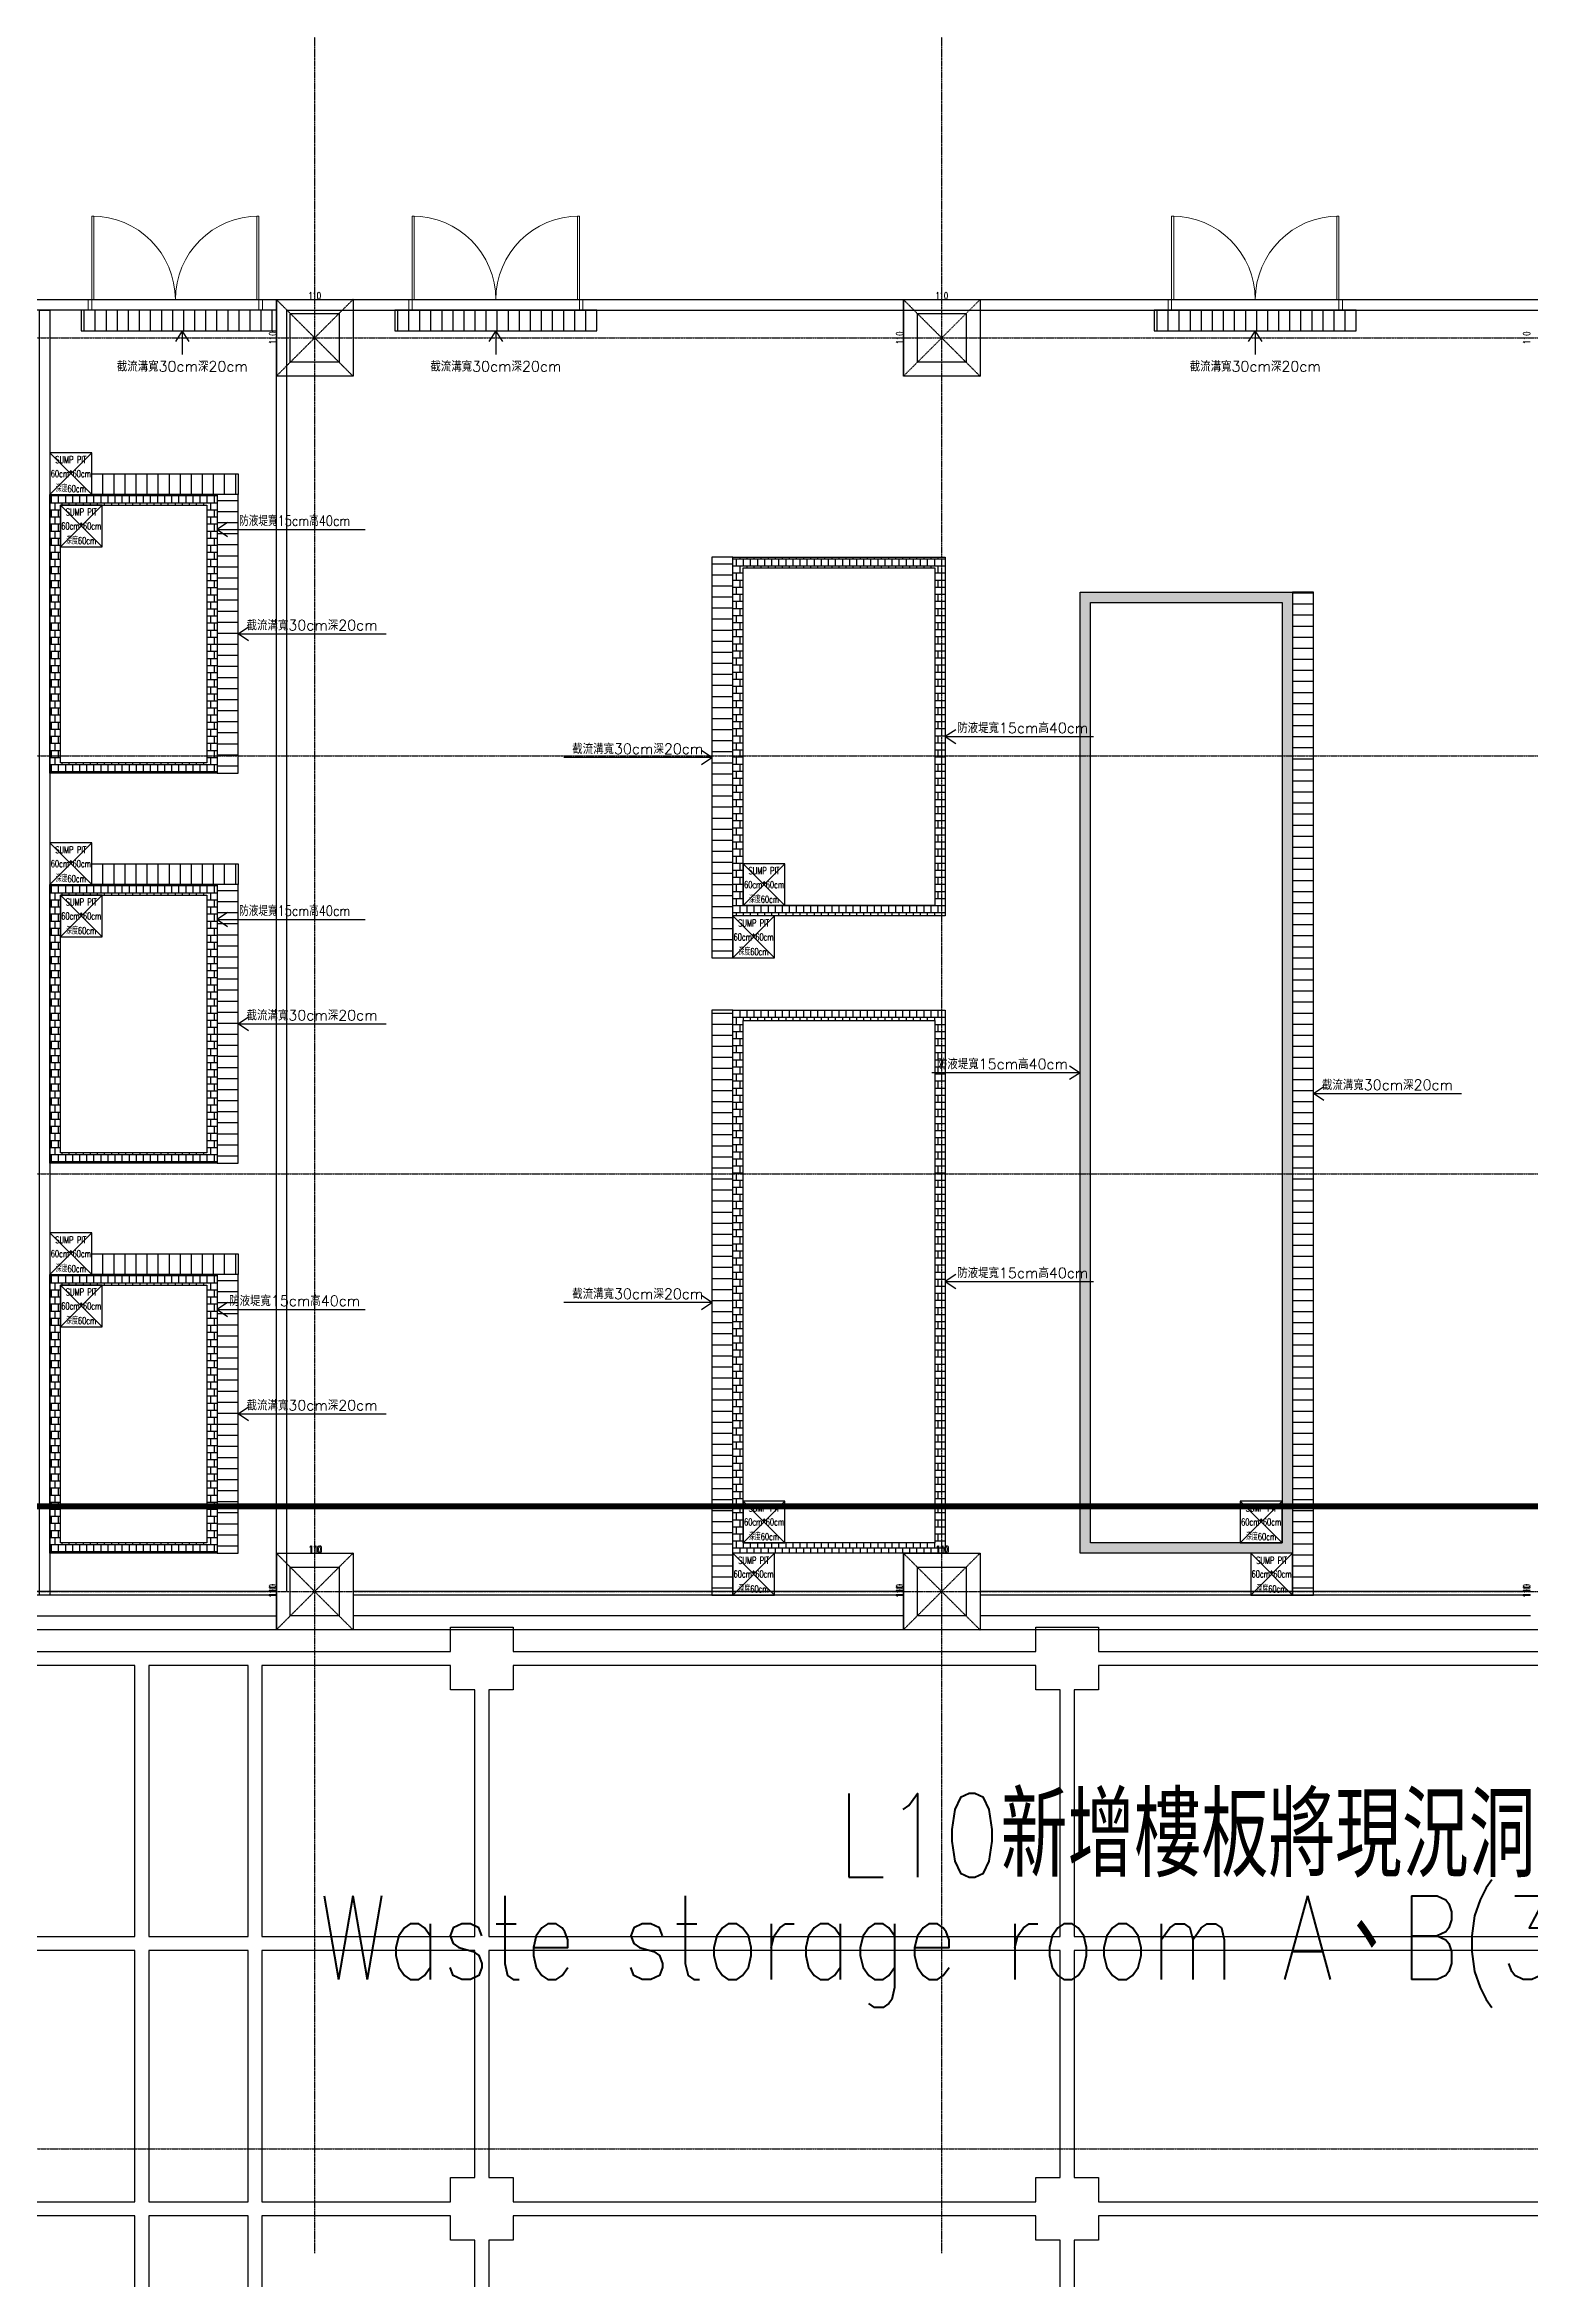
# Model space of a CAD drawing. Header units: millimetres. Extents: x -21841 to 195597, y -1659 to 112111.
# Drawn here: x 9572 to 11705, y 10562 to 13771 of the extents above; entities that cross this region are included whole.
import ezdxf
from ezdxf.enums import TextEntityAlignment as Align

# ---------------------------------------------------------------- set-up
doc = ezdxf.new("R2010")
doc.units = ezdxf.units.MM
doc.linetypes.add('X-N-FAB-L10$0$COL-CEN-LIN', pattern=[3.25, 2.5, -0.25, 0.25, -0.25])
doc.linetypes.add('X-N-FAB-L10$0$HIDDEN', pattern=[0.375, 0.25, -0.125])
for name, color, linetype in [('0-FMCS', 6, 'Continuous'), ('0-XREF', 7, 'Continuous'), ('188K-SM-07-F10-MECH-Nature Gas-Y2257103$0$0-NG', 1, 'Continuous'), ('X-N-FAB-L10$0$0-NC', 8, 'Continuous'), ('X-N-FAB-L10$0$0-ND', 8, 'Continuous'), ('X-N-FAB-L10$0$00-Dike', 5, 'Continuous'), ('X-N-FAB-L10$0$00-SUMP PIT', 3, 'Continuous'), ('X-N-FAB-L10$0$00-截流溝', 8, 'Continuous'), ('X-N-FAB-L10$0$00-門', 4, 'Continuous'), ('X-N-FAB-L10$0$08', 8, 'Continuous'), ('X-N-FAB-L10$0$A-WALL-IN', 8, 'Continuous'), ('X-N-FAB-L10$0$CCL', 8, 'X-N-FAB-L10$0$COL-CEN-LIN'), ('X-N-FAB-L10$0$COL', 8, 'Continuous'), ('X-N-FAB-L10$0$COL-S', 8, 'Continuous'), ('X-N-FAB-L10$0$DOOR', 8, 'Continuous'), ('X-N-FAB-L10$0$DRAIN', 8, 'Continuous'), ('X-N-FAB-L10$0$TXT', 8, 'Continuous'), ('X-N-FAB-L10$0$TXT-C', 8, 'Continuous'), ('X-N-FAB-L10$0$TXT-CODE', 8, 'Continuous'), ('X-N-FAB-L10$0$WALL-P', 8, 'Continuous'), ('X-N-FAB-L10$0$WALL-RC', 8, 'Continuous'), ('X-S-FAB-L10$0$0-DIM-TXT', 8, 'Continuous'), ('X-S-FAB-L10$0$Steel Frame-188K', 8, 'Continuous')]:
    doc.layers.add(name, color=color, linetype=linetype)
doc.styles.add('X-N-FAB-L10$0$CHINA', font='simplex.shx', dxfattribs={"width": 0.75, "bigfont": 'chineset.shx'})
doc.styles.add('X-N-FAB-L10$0$COL-NUM', font='romanc')
doc.styles.add('X-N-FAB-L10$0$DIM', font='simplex.shx', dxfattribs={"width": 0.67, "bigfont": 'chineset.shx'})
doc.styles.add('X-N-FAB-L10$0$STANDARD', font='SIMPLEX', dxfattribs={"bigfont": 'BIGFONT'})
doc.styles.add('X-S-FAB-L10$0$CHINA', font='simplex.shx', dxfattribs={"width": 0.75, "bigfont": 'chineset.shx'})
doc.styles.add('X-S-FAB-L10$0$Standard', font='', dxfattribs={"width": 0.8})
doc.styles.add('X-S-FAB-L10$0$TG_NOTE_TEXT', font='simplex.shx', dxfattribs={"width": 0.75, "bigfont": 'chineset.shx'})
doc.styles.get('X-S-FAB-L10$0$Standard').set_extended_font_data('Microsoft JhengHei')

# ---------------------------------------------------------------- blocks, each defined once
blk = doc.blocks.new('X-N-FAB-L10$0$SUMP PIT')
at = {"layer": 'X-N-FAB-L10$0$08'}
for p, q in [((-30, 30), (30, -30)), ((-30, -30), (30, 30))]:
    blk.add_line(p, q, dxfattribs=at)
blk.add_lwpolyline([(-30, -30), (30, -30), (30, 30), (-30, 30)], close=True, dxfattribs=at)
at = {"layer": 'X-N-FAB-L10$0$TXT-C', "style": 'X-N-FAB-L10$0$STANDARD', "width": 0.6}
for s, p in [('60cm*60cm', (0, 0)), ('SUMP PIT', (0, 20)), ('深度60cm', (0, -20))]:
    blk.add_text(s, height=10, dxfattribs=at).set_placement(p, align=Align.MIDDLE)
blk = doc.blocks.new('X-N-FAB-L10')
at = {"layer": 'X-N-FAB-L10$0$00-Dike'}
h = blk.add_hatch(dxfattribs=at)
h.set_pattern_fill('AR-B88', color=8, scale=0.05)
h.set_pattern_definition([(0, (230, 1073.8), (0, 10.16), []), (90, (230, 1073.8), (-5.08, 10.16), [10.16, -10.16])])
h.paths.add_polyline_path([(9580, 13125), (9820, 13125), (9820, 12725), (9580, 12725)])
h.paths.add_polyline_path([(9595, 13110), (9805, 13110), (9805, 12740), (9595, 12740)], flags=16)
h = blk.add_hatch(dxfattribs=at)
h.set_pattern_fill('AR-B88', color=8, scale=0.05)
h.set_pattern_definition([(0, (380, 312.5), (0, 10.16), []), (90, (380, 312.5), (-5.08, 10.16), [10.16, -10.16])])
h.paths.add_polyline_path([(10560, 13035), (10865, 13035), (10865, 12520), (10560, 12520)])
h.paths.add_polyline_path([(10575, 13020), (10850, 13020), (10850, 12535), (10575, 12535)], flags=16)
h = blk.add_hatch(dxfattribs=at)
h.set_pattern_fill('AR-B88', color=8, scale=0.05)
h.set_pattern_definition([(0, (-1596.534, 20), (0, 10.16), []), (90, (-1596.534, 20), (-5.08, 10.16), [10.16, -10.16])])
h.paths.add_polyline_path([(11058.466, 12985), (11363.466, 12985), (11363.466, 11605), (11058.466, 11605)])
h.paths.add_polyline_path([(11073.466, 12970), (11348.466, 12970), (11348.466, 11620), (11073.466, 11620)], flags=16)
h = blk.add_hatch(dxfattribs=at)
h.set_pattern_fill('AR-B88', color=8, scale=0.05)
h.set_pattern_definition([(0, (230, 513.8), (0, 10.16), []), (90, (230, 513.8), (-5.08, 10.16), [10.16, -10.16])])
h.paths.add_polyline_path([(9580, 12565), (9820, 12565), (9820, 12165), (9580, 12165)])
h.paths.add_polyline_path([(9595, 12550), (9805, 12550), (9805, 12180), (9595, 12180)], flags=16)
h = blk.add_hatch(dxfattribs=at)
h.set_pattern_fill('AR-B88', color=8, scale=0.05)
h.set_pattern_definition([(0, (380, -772.5), (0, 10.16), []), (90, (380, -772.5), (-5.08, 10.16), [10.16, -10.16])])
h.paths.add_polyline_path([(10560, 12385), (10865, 12385), (10865, 11605), (10560, 11605)])
h.paths.add_polyline_path([(10575, 12370), (10850, 12370), (10850, 11620), (10575, 11620)], flags=16)
h = blk.add_hatch(dxfattribs=at)
h.set_pattern_fill('AR-B88', color=8, scale=0.05)
h.set_pattern_definition([(0, (230, -46.2), (0, 10.16), []), (90, (230, -46.2), (-5.08, 10.16), [10.16, -10.16])])
h.paths.add_polyline_path([(9580, 12005), (9820, 12005), (9820, 11605), (9580, 11605)])
h.paths.add_polyline_path([(9595, 11990), (9805, 11990), (9805, 11620), (9595, 11620)], flags=16)
at = {"layer": 'X-N-FAB-L10$0$00-截流溝'}
h = blk.add_hatch(dxfattribs=at)
h.set_pattern_fill('ANSI31', color=8, scale=5, angle=45)
h.set_pattern_definition([(90, (-5007.5, 535), (-15.875, 3e-15), [])])
h.paths.add_polyline_path([(9625, 13360), (9905, 13360), (9905, 13390), (9625, 13390)])
h = blk.add_hatch(dxfattribs=at)
h.set_pattern_fill('ANSI31', color=8, scale=5, angle=45)
h.set_pattern_definition([(90, (-4557.5, 535), (-15.875, 3e-15), [])])
h.paths.add_polyline_path([(10075, 13360), (10365, 13360), (10365, 13390), (10075, 13390)])
h = blk.add_hatch(dxfattribs=at)
h.set_pattern_fill('ANSI31', color=8, scale=5, angle=45)
h.set_pattern_definition([(90, (-3467.5, 535), (-15.875, 3e-15), [])])
h.paths.add_polyline_path([(11165, 13360), (11455, 13360), (11455, 13390), (11165, 13390)])
h = blk.add_hatch(dxfattribs=at)
h.set_pattern_fill('ANSI31', color=8, scale=5, angle=45)
h.set_pattern_definition([(90, (-6012.5, 300), (-15.875, 3e-15), [])])
h.paths.add_polyline_path([(9850, 13125), (9640, 13125), (9640, 13155), (9850, 13155)])
h = blk.add_hatch(dxfattribs=at)
h.set_pattern_fill('ANSI31', color=8, scale=5, angle=-45)
h.set_pattern_definition([(360, (-3005, 26229.39), (6e-15, 15.875), [])])
h.paths.add_polyline_path([(9820, 13125), (9820, 12725), (9850, 12725), (9850, 13125)])
h = blk.add_hatch(dxfattribs=at)
h.set_pattern_fill('ANSI31', color=8, scale=5, angle=-45)
h.set_pattern_definition([(360, (-2295, 26471.923), (6e-15, 15.875), [])])
h.paths.add_polyline_path([(10530, 13035), (10530, 12460), (10560, 12460), (10560, 13035)])
h = blk.add_hatch(dxfattribs=at)
h.set_pattern_fill('ANSI31', color=8, scale=5, angle=-45)
h.set_pattern_definition([(360, (-1461.534, 25556.923), (6e-15, 15.875), [])])
h.paths.add_polyline_path([(11363.466, 12985), (11363.466, 11545), (11393.466, 11545), (11393.466, 12985)])
h = blk.add_hatch(dxfattribs=at)
h.set_pattern_fill('ANSI31', color=8, scale=5, angle=45)
h.set_pattern_definition([(90, (-6012.5, -260), (-15.875, 3e-15), [])])
h.paths.add_polyline_path([(9850, 12565), (9640, 12565), (9640, 12595), (9850, 12595)])
h = blk.add_hatch(dxfattribs=at)
h.set_pattern_fill('ANSI31', color=8, scale=5, angle=-45)
h.set_pattern_definition([(360, (-3005, 25669.39), (6e-15, 15.875), [])])
h.paths.add_polyline_path([(9820, 12565), (9820, 12165), (9850, 12165), (9850, 12565)])
h = blk.add_hatch(dxfattribs=at)
h.set_pattern_fill('ANSI31', color=8, scale=5, angle=-45)
h.set_pattern_definition([(360, (-2295, 25556.923), (6e-15, 15.875), [])])
h.paths.add_polyline_path([(10530, 12385), (10530, 11545), (10560, 11545), (10560, 12385)])
h = blk.add_hatch(dxfattribs=at)
h.set_pattern_fill('ANSI31', color=8, scale=5, angle=45)
h.set_pattern_definition([(90, (-6012.5, -820), (-15.875, 3e-15), [])])
h.paths.add_polyline_path([(9850, 12005), (9640, 12005), (9640, 12035), (9850, 12035)])
h = blk.add_hatch(dxfattribs=at)
h.set_pattern_fill('ANSI31', color=8, scale=5, angle=-45)
h.set_pattern_definition([(360, (-3005, 25109.39), (6e-15, 15.875), [])])
h.paths.add_polyline_path([(9820, 12005), (9820, 11605), (9850, 11605), (9850, 12005)])
at = {"layer": 'DEFPOINTS', "color": 8, "linetype": 'X-N-FAB-L10$0$HIDDEN', "ltscale": 0.1}
for p, q in [((10015, 13405), (9905, 13295)), ((9905, 13405), (10015, 13295)), ((10915, 13405), (10805, 13295)), ((10805, 13405), (10915, 13295)), ((10015, 11605), (9905, 11495)), ((9905, 11605), (10015, 11495)), ((10015, 11605), (9905, 11495)), ((9905, 11605), (10015, 11495)), ((10915, 11605), (10805, 11495)), ((10805, 11605), (10915, 11495)), ((10915, 11605), (10805, 11495)), ((10805, 11605), (10915, 11495))]:
    blk.add_line(p, q, dxfattribs=at)
at = {"layer": 'DEFPOINTS', "color": 8}
for p, q in [((9905, 13405), (10015, 13405)), ((9905, 13405), (9905, 13295)), ((10805, 13405), (10915, 13405)), ((10805, 13405), (10805, 13295)), ((9905, 11605), (10015, 11605)), ((9905, 11605), (9905, 11495)), ((9905, 11605), (10015, 11605)), ((9905, 11605), (9905, 11495)), ((10805, 11605), (10915, 11605)), ((10805, 11605), (10805, 11495)), ((10805, 11605), (10915, 11605)), ((10805, 11605), (10805, 11495))]:
    blk.add_line(p, q, dxfattribs=at)
at = {"layer": 'X-N-FAB-L10$0$00-Dike', "color": 8}
for points in [[(9580, 13125), (9820, 13125), (9820, 12725), (9580, 12725)], [(9595, 13110), (9805, 13110), (9805, 12740), (9595, 12740)], [(10560, 13035), (10865, 13035), (10865, 12520), (10560, 12520)], [(10575, 13020), (10850, 13020), (10850, 12535), (10575, 12535)], [(11058.466, 12985), (11363.466, 12985), (11363.466, 11605), (11058.466, 11605)], [(11073.466, 12970), (11348.466, 12970), (11348.466, 11620), (11073.466, 11620)], [(9580, 12565), (9820, 12565), (9820, 12165), (9580, 12165)], [(9595, 12550), (9805, 12550), (9805, 12180), (9595, 12180)], [(10560, 12385), (10865, 12385), (10865, 11605), (10560, 11605)], [(10575, 12370), (10850, 12370), (10850, 11620), (10575, 11620)], [(9580, 12005), (9820, 12005), (9820, 11605), (9580, 11605)], [(9595, 11990), (9805, 11990), (9805, 11620), (9595, 11620)]]:
    blk.add_lwpolyline(points, close=True, dxfattribs=at)
for points in [[(9835, 13085), (9820, 13075), (9835, 13065)], [(9820, 13075), (10032.601, 13075)], [(10880, 12787.5), (10865, 12777.5), (10880, 12767.5)], [(9835, 12525), (9820, 12515), (9835, 12505)], [(9820, 12515), (10032.601, 12515)], [(11043.466, 12305), (11058.466, 12295), (11043.466, 12285)], [(10880, 12005), (10865, 11995), (10880, 11985)]]:
    blk.add_lwpolyline(points, dxfattribs=at)
at = {"layer": 'X-N-FAB-L10$0$00-截流溝', "color": 8}
for points in [[(9625, 13360), (9905, 13360), (9905, 13390), (9625, 13390)], [(10075, 13360), (10365, 13360), (10365, 13390), (10075, 13390)], [(11165, 13360), (11455, 13360), (11455, 13390), (11165, 13390)], [(9850, 13125), (9640, 13125), (9640, 13155), (9850, 13155)], [(9820, 13125), (9820, 12725), (9850, 12725), (9850, 13125)], [(10530, 13035), (10530, 12460), (10560, 12460), (10560, 13035)], [(11363.466, 12985), (11363.466, 11545), (11393.466, 11545), (11393.466, 12985)], [(9850, 12565), (9640, 12565), (9640, 12595), (9850, 12595)], [(9820, 12565), (9820, 12165), (9850, 12165), (9850, 12565)], [(10530, 12385), (10530, 11545), (10560, 11545), (10560, 12385)], [(9850, 12005), (9640, 12005), (9640, 12035), (9850, 12035)], [(9820, 12005), (9820, 11605), (9850, 11605), (9850, 12005)]]:
    blk.add_lwpolyline(points, close=True, dxfattribs=at)
for points in [[(9780, 13345), (9770, 13360), (9760, 13345)], [(9770, 13360), (9770, 13326.196)], [(10230, 13345), (10220, 13360), (10210, 13345)], [(10220, 13360), (10220, 13326.196)], [(11320, 13345), (11310, 13360), (11300, 13345)], [(11310, 13360), (11310, 13326.196)]]:
    blk.add_lwpolyline(points, dxfattribs=at)
at = {"layer": 'X-N-FAB-L10$0$00-門', "color": 8, "lineweight": 0}
for p, q in [((9645, 13390), (9650, 13390)), ((9895, 13390), (9890, 13390)), ((10095, 13390), (10100, 13390)), ((10345, 13390), (10340, 13390))]:
    blk.add_line(p, q, dxfattribs=at)
at = {"layer": 'X-N-FAB-L10$0$08', "color": 8, "linetype": 'Continuous'}
for p, q in [((10079.25, 13360), (10079.25, 13390)), ((10095.125, 13360), (10095.125, 13390)), ((10111, 13360), (10111, 13390)), ((10126.875, 13360), (10126.875, 13390)), ((10142.75, 13360), (10142.75, 13390)), ((10158.625, 13360), (10158.625, 13390)), ((10174.5, 13360), (10174.5, 13390)), ((10190.375, 13360), (10190.375, 13390)), ((10206.25, 13360), (10206.25, 13390)), ((10222.125, 13360), (10222.125, 13390)), ((10238, 13360), (10238, 13390)), ((10253.875, 13360), (10253.875, 13390)), ((10269.75, 13360), (10269.75, 13390)), ((10285.625, 13360), (10285.625, 13390)), ((10301.5, 13360), (10301.5, 13390)), ((10317.375, 13360), (10317.375, 13390)), ((10333.25, 13360), (10333.25, 13390)), ((10349.125, 13360), (10349.125, 13390)), ((11169.25, 13360), (11169.25, 13390)), ((11185.125, 13360), (11185.125, 13390)), ((11201, 13360), (11201, 13390)), ((11216.875, 13360), (11216.875, 13390)), ((11232.75, 13360), (11232.75, 13390)), ((11248.625, 13360), (11248.625, 13390)), ((11264.5, 13360), (11264.5, 13390)), ((11280.375, 13360), (11280.375, 13390)), ((11296.25, 13360), (11296.25, 13390)), ((11312.125, 13360), (11312.125, 13390)), ((11328, 13360), (11328, 13390)), ((11343.875, 13360), (11343.875, 13390)), ((11359.75, 13360), (11359.75, 13390)), ((11375.625, 13360), (11375.625, 13390)), ((11391.5, 13360), (11391.5, 13390)), ((11407.375, 13360), (11407.375, 13390)), ((11423.25, 13360), (11423.25, 13390)), ((11439.125, 13360), (11439.125, 13390))]:
    blk.add_line(p, q, dxfattribs=at)
at = {"layer": 'X-N-FAB-L10$0$A-WALL-IN', "color": 8}
for p, q in [((8745, 13405), (12345, 13405)), ((9905, 13390), (8760, 13390)), ((9905, 11545), (9905, 13390)), ((9920, 11550), (9920, 13390)), ((9920, 13390), (12050, 13390)), ((9920, 11550), (9920, 13390)), ((9920, 13390), (12050, 13390))]:
    blk.add_line(p, q, dxfattribs=at)
blk.add_lwpolyline([(9565, 13390), (9580, 13390), (9580, 11545), (9565, 11545)], close=True, dxfattribs=at)
at = {"layer": 'X-N-FAB-L10$0$CCL', "color": 8}
for p, q in [((9960, 10600), (9960, 19760)), ((9960, 10600), (9960, 19760)), ((10860, 10600), (10860, 19760)), ((-720, 13350), (27370, 13350)), ((-720, 12750), (27370, 12750)), ((-720, 12150), (27370, 12150)), ((-720, 11550), (27370, 11550)), ((-720, 10750), (27370, 10750))]:
    blk.add_line(p, q, dxfattribs=at)
at = {"layer": 'X-N-FAB-L10$0$COL', "color": 8, "ltscale": 0.1}
for p, q in [((9905, 13405), (10015, 13405)), ((9905, 13295), (9905, 13405)), ((10015, 13405), (10015, 13295)), ((10805, 13405), (10915, 13405)), ((10805, 13295), (10805, 13405)), ((10915, 13405), (10915, 13295)), ((10015, 13295), (9905, 13295)), ((10915, 13295), (10805, 13295)), ((9905, 11605), (10015, 11605)), ((9905, 11495), (9905, 11605)), ((9905, 11605), (10015, 11605)), ((9905, 11495), (9905, 11605)), ((10015, 11605), (10015, 11495)), ((10015, 11605), (10015, 11495)), ((10805, 11605), (10915, 11605)), ((10805, 11495), (10805, 11605)), ((10805, 11605), (10915, 11605)), ((10805, 11495), (10805, 11605)), ((10915, 11605), (10915, 11495)), ((10915, 11605), (10915, 11495)), ((10015, 11495), (9905, 11495)), ((10015, 11495), (9905, 11495)), ((10915, 11495), (10805, 11495)), ((10915, 11495), (10805, 11495))]:
    blk.add_line(p, q, dxfattribs=at)
at = {"layer": 'X-N-FAB-L10$0$COL-S', "color": 8}
for p, q in [((9925, 13385), (9995, 13385)), ((9925, 13315), (9925, 13385)), ((9995, 13385), (9995, 13315)), ((10825, 13385), (10895, 13385)), ((10825, 13315), (10825, 13385)), ((10895, 13385), (10895, 13315)), ((9995, 13315), (9925, 13315)), ((10895, 13315), (10825, 13315)), ((9925, 11585), (9995, 11585)), ((9925, 11515), (9925, 11585)), ((9925, 11585), (9995, 11585)), ((9925, 11515), (9925, 11585)), ((9995, 11585), (9995, 11515)), ((9995, 11585), (9995, 11515)), ((10825, 11585), (10895, 11585)), ((10825, 11515), (10825, 11585)), ((10825, 11585), (10895, 11585)), ((10825, 11515), (10825, 11585)), ((10895, 11585), (10895, 11515)), ((10895, 11585), (10895, 11515)), ((9995, 11515), (9925, 11515)), ((9995, 11515), (9925, 11515)), ((10895, 11515), (10825, 11515)), ((10895, 11515), (10825, 11515))]:
    blk.add_line(p, q, dxfattribs=at)
at = {"layer": 'X-N-FAB-L10$0$DOOR', "color": 8, "lineweight": 0}
for p, q in [((9643, 13525), (9640, 13525)), ((9640, 13525), (9640, 13405)), ((9643, 13405), (9643, 13525)), ((9877, 13405), (9877, 13525)), ((9877, 13525), (9880, 13525)), ((9880, 13525), (9880, 13405)), ((10103, 13525), (10100, 13525)), ((10100, 13525), (10100, 13405)), ((10103, 13405), (10103, 13525)), ((10337, 13405), (10337, 13525)), ((10337, 13525), (10340, 13525)), ((10340, 13525), (10340, 13405)), ((11193, 13525), (11190, 13525)), ((11190, 13525), (11190, 13405)), ((11193, 13405), (11193, 13525)), ((11427, 13405), (11427, 13525)), ((11427, 13525), (11430, 13525)), ((11430, 13525), (11430, 13405)), ((9640, 13405), (9635, 13405)), ((9635, 13405), (9635, 13390)), ((9635, 13390), (9640, 13390)), ((9640, 13405), (9643, 13405)), ((9640, 13390), (9640, 13405)), ((9880, 13405), (9877, 13405)), ((9880, 13405), (9885, 13405)), ((9880, 13390), (9880, 13405)), ((9885, 13390), (9880, 13390)), ((9885, 13405), (9885, 13390)), ((10100, 13405), (10095, 13405)), ((10095, 13405), (10095, 13390)), ((10095, 13390), (10100, 13390)), ((10100, 13405), (10103, 13405)), ((10100, 13390), (10100, 13405)), ((10340, 13405), (10337, 13405)), ((10340, 13405), (10345, 13405)), ((10340, 13390), (10340, 13405)), ((10345, 13390), (10340, 13390)), ((10345, 13405), (10345, 13390)), ((11190, 13405), (11185, 13405)), ((11185, 13405), (11185, 13390)), ((11185, 13390), (11190, 13390)), ((11190, 13405), (11193, 13405)), ((11190, 13390), (11190, 13405)), ((11430, 13405), (11427, 13405)), ((11430, 13405), (11435, 13405)), ((11430, 13390), (11430, 13405)), ((11435, 13390), (11430, 13390)), ((11435, 13405), (11435, 13390))]:
    blk.add_line(p, q, dxfattribs=at)
for centre, start, end in [((9640, 13405), 0, 90), ((9880, 13405), 90, 180), ((10100, 13405), 0, 90), ((10340, 13405), 90, 180), ((11190, 13405), 0, 90), ((11430, 13405), 90, 180)]:
    blk.add_arc(centre, 120, start, end, dxfattribs=at)
at = {"layer": 'X-N-FAB-L10$0$DRAIN', "color": 8}
for p, q in [((10365, 13390), (10075, 13390)), ((10075, 13390), (10075, 13360)), ((10365, 13360), (10365, 13390)), ((11455, 13390), (11165, 13390)), ((11165, 13390), (11165, 13360)), ((11455, 13360), (11455, 13390)), ((10075, 13360), (10365, 13360)), ((11165, 13360), (11455, 13360))]:
    blk.add_line(p, q, dxfattribs=at)
at = {"layer": 'X-N-FAB-L10$0$TXT', "color": 8}
for points in [[(9865, 12915), (9850, 12925), (9865, 12935)], [(9850, 12925), (10062.62, 12925)], [(10865, 12777.5), (11077.601, 12777.5)], [(10530, 12747.5), (10317.38, 12747.5)], [(10515, 12737.5), (10530, 12747.5), (10515, 12757.5)], [(9865, 12355), (9850, 12365), (9865, 12375)], [(9850, 12365), (10062.62, 12365)], [(11058.466, 12295), (10845.865, 12295)], [(11408.466, 12255), (11393.466, 12265), (11408.466, 12275)], [(11393.466, 12265), (11606.086, 12265)], [(10515, 11955), (10530, 11965), (10515, 11975)], [(10865, 11995), (11077.601, 11995)], [(9835, 11965), (9820, 11955), (9835, 11945)], [(9820, 11955), (10032.601, 11955)], [(10530, 11965), (10317.38, 11965)], [(9865, 11795), (9850, 11805), (9865, 11815)], [(9850, 11805), (10062.62, 11805)]]:
    blk.add_lwpolyline(points, dxfattribs=at)
at = {"layer": 'X-N-FAB-L10$0$WALL-P', "color": 8}
for p, q in [((9905, 11550), (9115, 11550)), ((9905, 11545), (9115, 11545)), ((10805, 11550), (10015, 11550)), ((10805, 11545), (10015, 11545)), ((11705, 11550), (10915, 11550)), ((11705, 11545), (10915, 11545))]:
    blk.add_line(p, q, dxfattribs=at)
at = {"layer": 'X-N-FAB-L10$0$WALL-RC', "color": 8}
for p, q in [((13615, 11495), (8780, 11495)), ((9115, 11515), (9905, 11515)), ((10805, 11515), (10015, 11515)), ((11705, 11515), (10915, 11515))]:
    blk.add_line(p, q, dxfattribs=at)
at = {"layer": 'X-N-FAB-L10$0$00-SUMP PIT', "color": 8}
for p in [(9610, 13155), (9625, 13080), (9610, 12595), (10605, 12565), (9625, 12520), (10590, 12490), (9610, 12035), (9625, 11960), (10605, 11650), (11318.466, 11650), (10590, 11575), (11333.466, 11575)]:
    blk.add_blockref('X-N-FAB-L10$0$SUMP PIT', p, dxfattribs=at)
at = {"layer": 'DEFPOINTS', "color": 8, "style": 'X-N-FAB-L10$0$DIM', "width": 0.67}
for p in [(9952.662, 11605.5), (10852.662, 11605.5)]:
    blk.add_text('110', height=10, dxfattribs=at).set_placement(p)
for p in [(9904.5, 11542.662), (10804.5, 11542.662), (11704.5, 11542.662)]:
    blk.add_text('110', height=10, rotation=90, dxfattribs=at).set_placement(p)
at = {"layer": 'DEFPOINTS', "color": 8, "char_height": 10, "attachment_point": 5, "style": 'X-N-FAB-L10$0$DIM'}
for insert in [(9960, 13410.5), (10860, 13410.5), (9960, 11610.5), (10860, 11610.5)]:
    blk.add_mtext('\\A1;110', dxfattribs=dict(at, insert=insert))
at = {"layer": 'DEFPOINTS', "color": 8, "char_height": 10, "attachment_point": 5, "rotation": 90, "style": 'X-N-FAB-L10$0$DIM'}
for insert in [(9899.5, 13350), (10799.5, 13350), (11699.5, 13350), (9899.5, 11550), (10799.5, 11550), (11699.5, 11550)]:
    blk.add_mtext('\\A1;110', dxfattribs=dict(at, insert=insert))
at = {"layer": 'X-N-FAB-L10$0$0-NC', "color": 8, "style": 'X-N-FAB-L10$0$COL-NUM'}
for p in [(1860, 19880), (2760, 19880), (3660, 19880), (4560, 19880), (5460, 19880), (6360, 19880), (7260, 19880), (8160, 19880), (9060, 19880), (9960, 19880), (10860, 19880), (11760, 19880), (12660, 19880), (13560, 19880), (14460, 19880), (15360, 19880), (16260, 19880), (17160, 19880), (18060, 19880), (18960, 19880), (19860, 19880), (20760, 19880), (21660, 19880), (22560, 19880), (-840, 13950), (-840, 13350), (-840, 12750), (-840, 12150), (-840, 11550), (-840, 10750)]:
    blk.add_attdef('GRID-Y', text='', height=120, dxfattribs=at).set_placement(p, align=Align.MIDDLE_CENTER)
at = {"layer": 'X-N-FAB-L10$0$0-ND', "color": 8, "style": 'X-N-FAB-L10$0$CHINA'}
blk.add_attdef('NO', text='', height=33.333, dxfattribs=at).set_placement((23327.5, 11380), align=Align.MIDDLE)
at = {"layer": 'X-N-FAB-L10$0$00-Dike', "color": 8, "style": 'X-N-FAB-L10$0$STANDARD', "width": 0.8}
for p in [(9931.301, 13080), (9931.301, 12520)]:
    blk.add_text('防液堤寬15cm高40cm', height=15, dxfattribs=at).set_placement(p, align=Align.CENTER)
at = {"layer": 'X-N-FAB-L10$0$TXT', "color": 8, "style": 'X-N-FAB-L10$0$CHINA'}
for p in [(9770, 13310), (10220, 13310), (11310, 13310)]:
    blk.add_text('截流溝寬30cm深20cm', height=15, dxfattribs=at).set_placement(p, align=Align.MIDDLE)
for s, p in [('截流溝寬30cm深20cm', (9956.31, 12930)), ('防液堤寬15cm高40cm', (10976.301, 12782.5)), ('截流溝寬30cm深20cm', (10423.69, 12752.5)), ('截流溝寬30cm深20cm', (9956.31, 12370)), ('防液堤寬15cm高40cm', (10947.166, 12300)), ('截流溝寬30cm深20cm', (11499.776, 12270)), ('防液堤寬15cm高40cm', (10976.301, 12000)), ('防液堤寬15cm高40cm', (9931.301, 11960)), ('截流溝寬30cm深20cm', (10423.69, 11970)), ('截流溝寬30cm深20cm', (9956.31, 11810))]:
    blk.add_text(s, height=15, dxfattribs=at).set_placement(p, align=Align.CENTER)
at = {"layer": 'X-N-FAB-L10$0$TXT-CODE', "color": 8, "style": 'X-N-FAB-L10$0$CHINA', "width": 0.8}
for s, p in [('L10新增樓板將現況洞填起', (11307.286, 11200)), ('Waste storage room A、B(350㎡)+法定停車格', (11307.286, 11053))]:
    blk.add_text(s, height=120, dxfattribs=at).set_placement(p, align=Align.MIDDLE_CENTER)
blk = doc.blocks.new('188K-SM-07-F10-MECH-Nature Gas-Y2257103')
at = {"layer": '188K-SM-07-F10-MECH-Nature Gas-Y2257103$0$0-NG'}
blk.add_line((6264.9, 11672.3), (23710, 11672.3), dxfattribs=at)
at = {"layer": '188K-SM-07-F10-MECH-Nature Gas-Y2257103$0$0-NG', "const_width": 8.9}
blk.add_lwpolyline([(6264.9, 9504), (6264.9, 11672.3), (23710, 11672.3), (23710, 13447.9), (25058.3, 13447.9), (25058.3, 15942.5)], dxfattribs=at)
blk = doc.blocks.new('X-S-FAB-L10')
at = {"layer": 'X-S-FAB-L10$0$Steel Frame-188K'}
blk.add_lwpolyline([(9405, 11464), (10155, 11464), (10155, 11499), (10245, 11499), (10245, 11464), (10995, 11464), (10995, 11499), (11085, 11499), (11085, 11464), (11835, 11464)], dxfattribs=at)
for points in [[(9701.752, 11444), (9405, 11444), (9405, 11409), (9370, 11409), (9370, 11054.706), (9701.752, 11054.706)], [(9864.287, 11444), (9721.752, 11444), (9721.752, 11054.706), (9864.287, 11054.706)], [(10190, 11409), (10155, 11409), (10155, 11444), (9884.287, 11444), (9884.287, 11054.706), (10190, 11054.706)], [(11030, 11409), (10995, 11409), (10995, 11444), (10245, 11444), (10245, 11409), (10210, 11409), (10210, 11054.706), (11030, 11054.706)], [(11870, 11409), (11835, 11409), (11835, 11444), (11085, 11444), (11085, 11409), (11050, 11409), (11050, 11054.706), (11870, 11054.706)], [(9701.752, 11034.706), (9370, 11034.706), (9370, 10708.606), (9405, 10708.606), (9405, 10673.606), (9701.752, 10673.606)], [(9864.287, 11034.706), (9721.752, 11034.706), (9721.752, 10673.606), (9864.287, 10673.606)], [(10190, 11034.706), (9884.287, 11034.706), (9884.287, 10673.606), (10155, 10673.606), (10155, 10708.606), (10190, 10708.606)], [(11030, 11034.706), (10210, 11034.706), (10210, 10708.606), (10245, 10708.606), (10245, 10673.606), (10995, 10673.606), (10995, 10708.606), (11030, 10708.606)], [(11870, 11034.706), (11050, 11034.706), (11050, 10708.606), (11085, 10708.606), (11085, 10673.606), (11835, 10673.606), (11835, 10708.606), (11870, 10708.606)], [(9701.752, 10653.606), (9405, 10653.606), (9405, 10618.606), (9370, 10618.606), (9370, 10301.564), (9701.752, 10301.564)], [(9864.287, 10653.606), (9721.752, 10653.606), (9721.752, 10301.564), (9864.287, 10301.564)], [(10155, 10618.606), (10155, 10653.606), (9884.287, 10653.606), (9884.287, 10301.564), (10190, 10301.564), (10190, 10618.606)], [(11030, 10618.606), (10995, 10618.606), (10995, 10653.606), (10245, 10653.606), (10245, 10618.606), (10210, 10618.606), (10210, 10301.564), (11030, 10301.564)], [(11870, 10618.606), (11835, 10618.606), (11835, 10653.606), (11085, 10653.606), (11085, 10618.606), (11050, 10618.606), (11050, 10301.564), (11870, 10301.564)]]:
    blk.add_lwpolyline(points, close=True, dxfattribs=at)
at = {"style": 'X-S-FAB-L10$0$TG_NOTE_TEXT', "width": 0.5, "flags": 1}
for p in [(7463.301, 9020), (18268.251, 8649), (11197.77, 4800.167), (16485.801, 4800.167), (25420.27, 2635), (13360, 320.001, 0), (7463.301, -33.333)]:
    blk.add_attdef('WH', text='', height=20, dxfattribs=at).set_placement(p, align=Align.BOTTOM_LEFT)
at = {"width": 0.5}
for style, p in [('X-S-FAB-L10$0$TG_NOTE_TEXT', (7585, 9020)), ('X-S-FAB-L10$0$TG_NOTE_TEXT', (18389.95, 8649)), ('X-S-FAB-L10$0$TG_NOTE_TEXT', (11117.5, 4813.5)), ('X-S-FAB-L10$0$TG_NOTE_TEXT', (16607.5, 4813.5)), ('X-S-FAB-L10$0$TG_NOTE_TEXT', (25350, 2635)), ('X-S-FAB-L10$0$Standard', (13129.375, 325.001, 0)), ('X-S-FAB-L10$0$TG_NOTE_TEXT', (7585, -20))]:
    blk.add_attdef('DESC', text='', height=10, dxfattribs=dict(at, style=style)).set_placement(p, align=Align.BOTTOM_LEFT)
for tag, style, p in [('TYPE', 'X-S-FAB-L10$0$TG_NOTE_TEXT', (7619.286, 9020)), ('NO', 'X-S-FAB-L10$0$TG_NOTE_TEXT', (7650.095, 9020)), ('TYPE', 'X-S-FAB-L10$0$TG_NOTE_TEXT', (18424.236, 8649)), ('NO', 'X-S-FAB-L10$0$TG_NOTE_TEXT', (18455.045, 8649)), ('NO', 'X-S-FAB-L10$0$TG_NOTE_TEXT', (11088.595, 4813.5)), ('TYPE', 'X-S-FAB-L10$0$TG_NOTE_TEXT', (11151.786, 4813.5)), ('TYPE', 'X-S-FAB-L10$0$TG_NOTE_TEXT', (16641.786, 4813.5)), ('NO', 'X-S-FAB-L10$0$TG_NOTE_TEXT', (16672.595, 4813.5)), ('NO', 'X-S-FAB-L10$0$TG_NOTE_TEXT', (25313, 2635)), ('TYPE', 'X-S-FAB-L10$0$TG_NOTE_TEXT', (25350, 2635)), ('NO', 'X-S-FAB-L10$0$Standard', (13100, 320.001, 0)), ('TYPE', 'X-S-FAB-L10$0$Standard', (13129.375, 320.001, 0)), ('TYPE', 'X-S-FAB-L10$0$TG_NOTE_TEXT', (7619.286, -20)), ('NO', 'X-S-FAB-L10$0$TG_NOTE_TEXT', (7650.095, -20))]:
    blk.add_attdef(tag, text='', height=10, dxfattribs=dict(at, style=style)).set_placement(p, align=Align.BOTTOM_RIGHT)
for rotation, style, p in [(180, 'X-S-FAB-L10$0$Standard', (317.625, 7480)), (180, 'X-S-FAB-L10$0$Standard', (1217.625, 7480)), (90, 'X-S-FAB-L10$0$TG_NOTE_TEXT', (24310, 3647.5)), (270, 'X-S-FAB-L10$0$TG_NOTE_TEXT', (17080, 1605))]:
    blk.add_attdef('DESC', text='', height=10, rotation=rotation, dxfattribs=dict(at, style=style)).set_placement(p, align=Align.BOTTOM_LEFT)
for tag, rotation, style, p in [('TYPE', 180, 'X-S-FAB-L10$0$Standard', (317.625, 7480)), ('NO', 180, 'X-S-FAB-L10$0$Standard', (347, 7480)), ('TYPE', 180, 'X-S-FAB-L10$0$Standard', (1217.625, 7480)), ('NO', 180, 'X-S-FAB-L10$0$Standard', (1247, 7480)), ('TYPE', 90, 'X-S-FAB-L10$0$TG_NOTE_TEXT', (24310, 3647.5)), ('NO', 90, 'X-S-FAB-L10$0$TG_NOTE_TEXT', (24310, 3610.5)), ('TYPE', 270, 'X-S-FAB-L10$0$TG_NOTE_TEXT', (17080, 1605)), ('NO', 270, 'X-S-FAB-L10$0$TG_NOTE_TEXT', (17080, 1573))]:
    blk.add_attdef(tag, text='', height=10, rotation=rotation, dxfattribs=dict(at, style=style)).set_placement(p, align=Align.BOTTOM_RIGHT)
at = {"style": 'X-S-FAB-L10$0$TG_NOTE_TEXT', "width": 0.5, "flags": 1}
for rotation, p in [(180, (43, 7480)), (180, (943, 7480)), (90, (24310, 3717.77)), (270, (17080, 1711.699))]:
    blk.add_attdef('WH', text='', height=20, rotation=rotation, dxfattribs=at).set_placement(p, align=Align.BOTTOM_LEFT)
at = {"layer": 'X-S-FAB-L10$0$0-DIM-TXT', "style": 'X-S-FAB-L10$0$CHINA', "width": 0.75}
for p in [(667.414, 7855.1, -2689.4), (22627.353, 6728.814), (25644.722, 6728.814), (24778.787, 5569.051), (1118.252, 4980), (417.801, 4594.623), (22927.43, 4330.122), (23874.84, 4355), (23749.869, 3901.367), (417.801, 3765.236), (1118.252, 3730), (417.801, 3115.79), (536.882, 2227.832), (16908.994, 1782.652), (888.445, 880.466), (16977.43, 750), (18878.841, 750), (25641.221, 553.233), (21364.03, 526.894)]:
    blk.add_attdef('HIG', text='', height=80, dxfattribs=at).set_placement(p, align=Align.MIDDLE_LEFT)

msp = doc.modelspace()

# ---------------------------------------------------------------- block references
at = {"layer": '0-FMCS', "color": 5}
for name in ['X-N-FAB-L10', '188K-SM-07-F10-MECH-Nature Gas-Y2257103', 'X-S-FAB-L10']:
    msp.add_blockref(name, (0, 0), dxfattribs=at)
at = {"layer": '0-XREF'}
msp.add_blockref('X-N-FAB-L10', (0, 0), dxfattribs=at)

doc.saveas('drawing.dxf')
